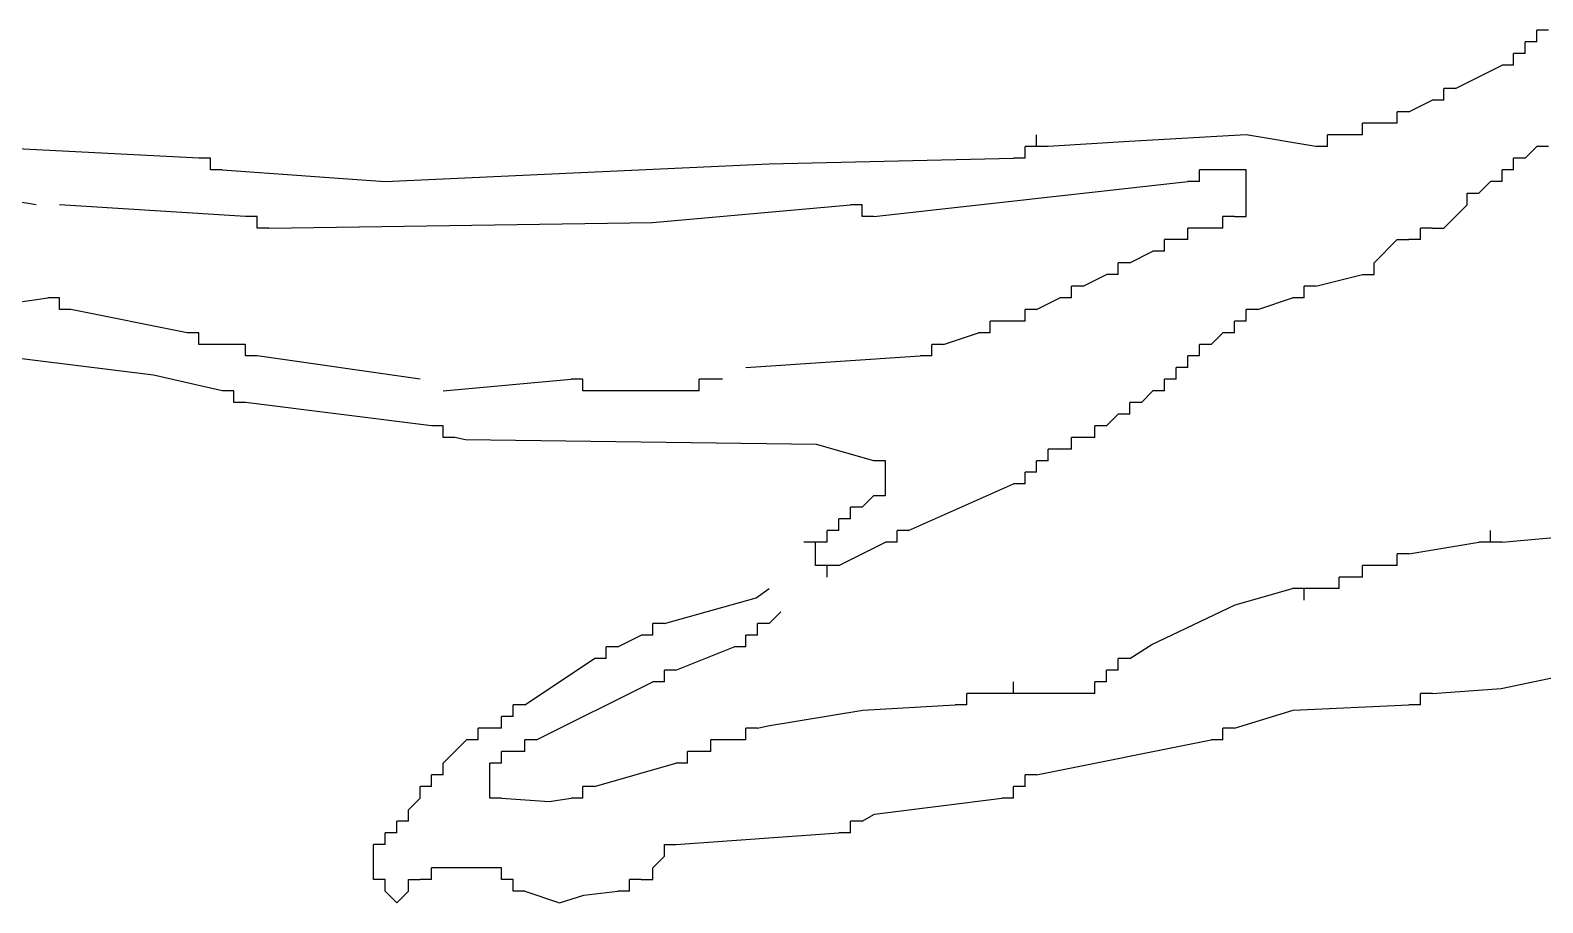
# Model space of a CAD drawing. Header units: metres. Extents: x -4.5 to 4.5, y -4.5 to 4.5.
# Drawn here: x 0.608 to 1.962, y -3.009 to -2.228 of the extents above; entities that cross this region are included whole.
import ezdxf

# ---------------------------------------------------------------- set-up
doc = ezdxf.new("R2010")
doc.units = ezdxf.units.M

msp = doc.modelspace()

# ---------------------------------------------------------------- linework, layer by layer
at = {"layer": '1', "color": 3}
for p, q in [((1.967349, -2.227821), (1.956932, -2.227821)), ((1.956932, -2.238238), (1.956932, -2.227821)), ((1.956932, -2.238238), (1.946516, -2.238238)), ((1.946516, -2.248654), (1.946516, -2.238238)), ((1.884016, -2.279904), (1.925682, -2.259071)), ((1.936099, -2.259071), (1.925682, -2.259071)), ((1.946516, -2.248654), (1.936099, -2.248654)), ((1.936099, -2.259071), (1.936099, -2.248654)), ((1.884016, -2.279904), (1.873599, -2.279904)), ((1.873599, -2.290321), (1.873599, -2.279904)), ((1.842349, -2.300738), (1.831932, -2.300738)), ((1.831932, -2.311154), (1.831932, -2.300738)), ((1.842349, -2.300738), (1.863182, -2.290321)), ((1.873599, -2.290321), (1.863182, -2.290321)), ((1.811099, -2.311154), (1.800682, -2.311154)), ((1.800682, -2.321571), (1.800682, -2.311154)), ((1.821516, -2.311154), (1.811099, -2.311154)), ((1.831932, -2.311154), (1.821516, -2.311154)), ((0.759016, -2.342404), (0.457191, -2.327067)), ((1.509016, -2.331988), (1.509016, -2.321571)), ((1.591788, -2.3275), (1.519432, -2.331988)), ((1.696516, -2.321571), (1.591788, -2.3275)), ((1.759016, -2.331988), (1.696516, -2.321571)), ((1.779849, -2.321571), (1.769432, -2.321571)), ((1.769432, -2.331988), (1.769432, -2.321571)), ((1.790266, -2.321571), (1.779849, -2.321571)), ((1.800682, -2.321571), (1.790266, -2.321571)), ((0.769432, -2.342404), (0.759016, -2.342404)), ((0.769432, -2.352821), (0.769432, -2.342404)), ((1.269658, -2.347366), (1.488182, -2.342404)), ((1.498599, -2.342404), (1.488182, -2.342404)), ((1.509016, -2.331988), (1.498599, -2.331988)), ((1.498599, -2.342404), (1.498599, -2.331988)), ((1.519432, -2.331988), (1.509016, -2.331988)), ((1.769432, -2.331988), (1.759016, -2.331988)), ((1.946516, -2.342404), (1.936099, -2.342404)), ((1.936099, -2.352821), (1.936099, -2.342404)), ((1.946516, -2.342404), (1.956932, -2.331988)), ((1.967349, -2.331988), (1.956932, -2.331988)), ((0.779849, -2.352821), (0.769432, -2.352821)), ((0.779849, -2.352821), (0.925682, -2.363238)), ((0.925682, -2.363238), (1.269658, -2.347366)), ((1.665266, -2.352821), (1.654849, -2.352821)), ((1.654849, -2.363238), (1.654849, -2.352821)), ((1.686099, -2.352821), (1.665266, -2.352821)), ((1.696516, -2.352821), (1.686099, -2.352821)), ((1.696516, -2.363238), (1.696516, -2.352821)), ((1.936099, -2.352821), (1.925682, -2.352821)), ((1.925682, -2.363238), (1.925682, -2.352821)), ((1.363182, -2.394488), (1.644432, -2.363238)), ((1.654849, -2.363238), (1.644432, -2.363238)), ((1.696516, -2.384071), (1.696516, -2.363238)), ((1.904849, -2.373654), (1.915266, -2.363238)), ((1.925682, -2.363238), (1.915266, -2.363238)), ((0.613182, -2.384071), (0.593391, -2.380946)), ((1.894432, -2.384071), (1.894432, -2.373654)), ((1.894432, -2.373654), (1.904849, -2.373654)), ((0.800682, -2.394488), (0.634016, -2.384071)), ((0.811099, -2.394488), (0.800682, -2.394488)), ((0.811099, -2.404904), (0.811099, -2.394488)), ((1.165117, -2.399854), (1.342349, -2.384071)), ((1.352766, -2.384071), (1.342349, -2.384071)), ((1.352766, -2.394488), (1.352766, -2.384071)), ((1.363182, -2.394488), (1.352766, -2.394488)), ((1.686099, -2.394488), (1.675682, -2.394488)), ((1.675682, -2.404904), (1.675682, -2.394488)), ((1.686099, -2.394488), (1.696516, -2.394488)), ((1.696516, -2.394488), (1.696516, -2.384071)), ((1.873599, -2.404904), (1.894432, -2.384071)), ((0.821516, -2.404904), (0.811099, -2.404904)), ((0.821516, -2.404904), (1.165117, -2.399854)), ((1.654849, -2.404904), (1.644432, -2.404904)), ((1.644432, -2.415321), (1.644432, -2.404904)), ((1.665266, -2.404904), (1.654849, -2.404904)), ((1.675682, -2.404904), (1.665266, -2.404904)), ((1.863182, -2.404904), (1.852766, -2.404904)), ((1.852766, -2.415321), (1.852766, -2.404904)), ((1.863182, -2.404904), (1.873599, -2.404904)), ((1.634016, -2.415321), (1.623599, -2.415321)), ((1.623599, -2.425738), (1.623599, -2.415321)), ((1.644432, -2.415321), (1.634016, -2.415321)), ((1.811099, -2.436154), (1.831932, -2.415321)), ((1.831932, -2.415321), (1.842349, -2.415321)), ((1.852766, -2.415321), (1.842349, -2.415321)), ((1.592349, -2.436154), (1.581932, -2.436154)), ((1.581932, -2.446571), (1.581932, -2.436154)), ((1.592349, -2.436154), (1.613182, -2.425738)), ((1.623599, -2.425738), (1.613182, -2.425738)), ((1.811099, -2.446571), (1.811099, -2.436154)), ((1.550682, -2.456988), (1.571516, -2.446571)), ((1.581932, -2.446571), (1.571516, -2.446571)), ((1.759016, -2.456988), (1.800682, -2.446571)), ((1.800682, -2.446571), (1.811099, -2.446571)), ((1.550682, -2.456988), (1.540266, -2.456988)), ((1.540266, -2.467404), (1.540266, -2.456988)), ((1.759016, -2.456988), (1.748599, -2.456988)), ((1.748599, -2.467404), (1.748599, -2.456988)), ((0.550682, -2.477821), (0.623599, -2.467404)), ((0.634016, -2.467404), (0.623599, -2.467404)), ((0.634016, -2.477821), (0.634016, -2.467404)), ((0.644432, -2.477821), (0.634016, -2.477821)), ((0.748599, -2.498654), (0.644432, -2.477821)), ((1.509016, -2.477821), (1.498599, -2.477821)), ((1.498599, -2.488238), (1.498599, -2.477821)), ((1.509016, -2.477821), (1.529849, -2.467404)), ((1.540266, -2.467404), (1.529849, -2.467404)), ((1.706932, -2.477821), (1.696516, -2.477821)), ((1.696516, -2.488238), (1.696516, -2.477821)), ((1.706932, -2.477821), (1.738182, -2.467404)), ((1.748599, -2.467404), (1.738182, -2.467404)), ((1.477766, -2.488238), (1.467349, -2.488238)), ((1.467349, -2.498654), (1.467349, -2.488238)), ((1.488182, -2.488238), (1.477766, -2.488238)), ((1.498599, -2.488238), (1.488182, -2.488238)), ((1.696516, -2.488238), (1.686099, -2.488238)), ((1.686099, -2.498654), (1.686099, -2.488238)), ((0.759016, -2.498654), (0.748599, -2.498654)), ((0.759016, -2.509071), (0.759016, -2.498654)), ((1.425682, -2.509071), (1.456932, -2.498654)), ((1.467349, -2.498654), (1.456932, -2.498654)), ((1.665266, -2.509071), (1.675682, -2.498654)), ((1.686099, -2.498654), (1.675682, -2.498654)), ((0.718268, -2.536645), (0.540661, -2.514746)), ((0.769432, -2.509071), (0.759016, -2.509071)), ((0.790266, -2.509071), (0.769432, -2.509071)), ((0.800682, -2.509071), (0.790266, -2.509071)), ((0.800682, -2.519488), (0.800682, -2.509071)), ((1.425682, -2.509071), (1.415266, -2.509071)), ((1.415266, -2.519488), (1.415266, -2.509071)), ((1.665266, -2.509071), (1.654849, -2.509071)), ((1.654849, -2.519488), (1.654849, -2.509071)), ((0.811099, -2.519488), (0.800682, -2.519488)), ((0.956932, -2.540321), (0.811099, -2.519488)), ((1.248599, -2.529904), (1.404849, -2.519488)), ((1.415266, -2.519488), (1.404849, -2.519488)), ((1.644432, -2.529904), (1.634016, -2.529904)), ((1.634016, -2.540321), (1.634016, -2.529904)), ((1.654849, -2.519488), (1.644432, -2.519488)), ((1.644432, -2.529904), (1.644432, -2.519488)), ((0.779849, -2.550738), (0.718268, -2.536645)), ((0.977766, -2.550738), (1.092349, -2.540321)), ((1.102766, -2.540321), (1.092349, -2.540321)), ((1.102766, -2.550738), (1.102766, -2.540321)), ((1.217349, -2.540321), (1.206932, -2.540321)), ((1.206932, -2.550738), (1.206932, -2.540321)), ((1.227766, -2.540321), (1.217349, -2.540321)), ((1.634016, -2.540321), (1.623599, -2.540321)), ((1.623599, -2.550738), (1.623599, -2.540321)), ((0.790266, -2.550738), (0.779849, -2.550738)), ((0.790266, -2.561154), (0.790266, -2.550738)), ((1.113182, -2.550738), (1.102766, -2.550738)), ((1.196516, -2.550738), (1.113182, -2.550738)), ((1.206932, -2.550738), (1.196516, -2.550738)), ((1.602766, -2.561154), (1.613182, -2.550738)), ((1.623599, -2.550738), (1.613182, -2.550738)), ((0.800682, -2.561154), (0.790266, -2.561154)), ((0.967349, -2.581988), (0.800682, -2.561154)), ((1.571516, -2.581988), (1.581932, -2.571571)), ((1.592349, -2.571571), (1.581932, -2.571571)), ((1.602766, -2.561154), (1.592349, -2.561154)), ((1.592349, -2.571571), (1.592349, -2.561154)), ((0.977766, -2.581988), (0.967349, -2.581988)), ((0.977766, -2.592404), (0.977766, -2.581988)), ((1.571516, -2.581988), (1.561099, -2.581988)), ((1.561099, -2.592404), (1.561099, -2.581988)), ((0.988182, -2.592404), (0.977766, -2.592404)), ((0.997557, -2.594488), (0.988182, -2.592404)), ((1.3119, -2.598815), (0.997557, -2.594488)), ((1.363182, -2.613238), (1.3119, -2.598815)), ((1.550682, -2.592404), (1.540266, -2.592404)), ((1.540266, -2.602821), (1.540266, -2.592404)), ((1.561099, -2.592404), (1.550682, -2.592404)), ((1.373599, -2.613238), (1.363182, -2.613238)), ((1.373599, -2.623654), (1.373599, -2.613238)), ((1.519432, -2.613238), (1.509016, -2.613238)), ((1.509016, -2.623654), (1.509016, -2.613238)), ((1.529849, -2.602821), (1.519432, -2.602821)), ((1.519432, -2.613238), (1.519432, -2.602821)), ((1.540266, -2.602821), (1.529849, -2.602821)), ((1.373599, -2.634071), (1.373599, -2.623654)), ((1.509016, -2.623654), (1.498599, -2.623654)), ((1.498599, -2.634071), (1.498599, -2.623654)), ((1.373599, -2.644488), (1.373599, -2.634071)), ((1.394432, -2.675738), (1.488182, -2.634071)), ((1.498599, -2.634071), (1.488182, -2.634071)), ((1.352766, -2.654904), (1.363182, -2.644488)), ((1.363182, -2.644488), (1.373599, -2.644488)), ((1.342349, -2.665321), (1.331932, -2.665321)), ((1.331932, -2.675738), (1.331932, -2.665321)), ((1.352766, -2.654904), (1.342349, -2.654904)), ((1.342349, -2.665321), (1.342349, -2.654904)), ((1.331932, -2.675738), (1.321516, -2.675738)), ((1.321516, -2.686154), (1.321516, -2.675738)), ((1.394432, -2.675738), (1.384016, -2.675738)), ((1.384016, -2.686154), (1.384016, -2.675738)), ((1.915266, -2.686154), (1.915266, -2.675738)), ((1.925682, -2.686154), (2.040266, -2.675738)), ((1.311099, -2.686154), (1.300682, -2.686154)), ((1.321516, -2.686154), (1.311099, -2.686154)), ((1.311099, -2.696571), (1.311099, -2.686154)), ((1.331932, -2.706988), (1.373599, -2.686154)), ((1.384016, -2.686154), (1.373599, -2.686154)), ((1.842349, -2.696571), (1.904849, -2.686154)), ((1.915266, -2.686154), (1.904849, -2.686154)), ((1.925682, -2.686154), (1.915266, -2.686154)), ((1.311099, -2.706988), (1.311099, -2.696571)), ((1.321516, -2.706988), (1.311099, -2.706988)), ((1.331932, -2.706988), (1.321516, -2.706988)), ((1.321516, -2.717404), (1.321516, -2.706988)), ((1.811099, -2.706988), (1.800682, -2.706988)), ((1.800682, -2.717404), (1.800682, -2.706988)), ((1.821516, -2.706988), (1.811099, -2.706988)), ((1.831932, -2.706988), (1.821516, -2.706988)), ((1.842349, -2.696571), (1.831932, -2.696571)), ((1.831932, -2.706988), (1.831932, -2.696571)), ((1.790266, -2.717404), (1.779849, -2.717404)), ((1.779849, -2.727821), (1.779849, -2.717404)), ((1.800682, -2.717404), (1.790266, -2.717404)), ((1.257974, -2.736154), (1.269432, -2.727821)), ((1.6869, -2.742244), (1.738182, -2.727821)), ((1.748599, -2.727821), (1.738182, -2.727821)), ((1.759016, -2.727821), (1.748599, -2.727821)), ((1.748599, -2.738238), (1.748599, -2.727821)), ((1.769432, -2.727821), (1.759016, -2.727821)), ((1.779849, -2.727821), (1.769432, -2.727821)), ((1.175682, -2.759071), (1.257974, -2.736154)), ((1.269432, -2.759071), (1.279849, -2.748654)), ((1.612141, -2.777821), (1.6869, -2.742244)), ((1.175682, -2.759071), (1.165266, -2.759071)), ((1.165266, -2.769488), (1.165266, -2.759071)), ((1.269432, -2.759071), (1.259016, -2.759071)), ((1.259016, -2.769488), (1.259016, -2.759071)), ((1.134016, -2.779904), (1.154849, -2.769488)), ((1.165266, -2.769488), (1.154849, -2.769488)), ((1.259016, -2.769488), (1.248599, -2.769488)), ((1.248599, -2.779904), (1.248599, -2.769488)), ((1.925057, -2.817196), (2.164224, -2.767404)), ((1.134016, -2.779904), (1.123599, -2.779904)), ((1.123599, -2.790321), (1.123599, -2.779904)), ((1.186099, -2.800738), (1.238182, -2.779904)), ((1.248599, -2.779904), (1.238182, -2.779904)), ((1.592349, -2.790321), (1.612141, -2.777821)), ((1.050682, -2.831988), (1.113182, -2.790321)), ((1.123599, -2.790321), (1.113182, -2.790321)), ((1.186099, -2.800738), (1.175682, -2.800738)), ((1.175682, -2.811154), (1.175682, -2.800738)), ((1.581932, -2.800738), (1.571516, -2.800738)), ((1.571516, -2.811154), (1.571516, -2.800738)), ((1.592349, -2.790321), (1.581932, -2.790321)), ((1.581932, -2.800738), (1.581932, -2.790321)), ((1.061099, -2.863238), (1.165266, -2.811154)), ((1.175682, -2.811154), (1.165266, -2.811154)), ((1.488182, -2.821571), (1.488182, -2.811154)), ((1.571516, -2.811154), (1.561099, -2.811154)), ((1.561099, -2.821571), (1.561099, -2.811154)), ((1.456932, -2.821571), (1.446516, -2.821571)), ((1.446516, -2.831988), (1.446516, -2.821571)), ((1.477766, -2.821571), (1.456932, -2.821571)), ((1.488182, -2.821571), (1.477766, -2.821571)), ((1.498599, -2.821571), (1.488182, -2.821571)), ((1.550682, -2.821571), (1.498599, -2.821571)), ((1.561099, -2.821571), (1.550682, -2.821571)), ((1.863182, -2.821571), (1.852766, -2.821571)), ((1.852766, -2.831988), (1.852766, -2.821571)), ((1.863182, -2.821571), (1.925057, -2.817196)), ((1.040266, -2.842404), (1.029849, -2.842404)), ((1.029849, -2.852821), (1.029849, -2.842404)), ((1.050682, -2.831988), (1.040266, -2.831988)), ((1.040266, -2.842404), (1.040266, -2.831988)), ((1.268391, -2.850738), (1.353274, -2.836561)), ((1.353274, -2.836561), (1.436099, -2.831988)), ((1.446516, -2.831988), (1.436099, -2.831988)), ((1.686099, -2.852821), (1.738609, -2.836684)), ((1.738609, -2.836684), (1.842349, -2.831988)), ((1.852766, -2.831988), (1.842349, -2.831988)), ((1.019432, -2.852821), (1.009016, -2.852821)), ((1.009016, -2.863238), (1.009016, -2.852821)), ((1.029849, -2.852821), (1.019432, -2.852821)), ((1.259016, -2.852821), (1.248599, -2.852821)), ((1.248599, -2.863238), (1.248599, -2.852821)), ((1.259016, -2.852821), (1.268391, -2.850738)), ((1.686099, -2.852821), (1.675682, -2.852821)), ((1.675682, -2.863238), (1.675682, -2.852821)), ((0.977766, -2.884071), (0.998599, -2.863238)), ((1.009016, -2.863238), (0.998599, -2.863238)), ((1.061099, -2.863238), (1.050682, -2.863238)), ((1.050682, -2.873654), (1.050682, -2.863238)), ((1.227766, -2.863238), (1.217349, -2.863238)), ((1.217349, -2.873654), (1.217349, -2.863238)), ((1.238182, -2.863238), (1.227766, -2.863238)), ((1.248599, -2.863238), (1.238182, -2.863238)), ((1.509016, -2.894488), (1.665266, -2.863238)), ((1.675682, -2.863238), (1.665266, -2.863238)), ((0.977766, -2.894488), (0.977766, -2.884071)), ((1.029849, -2.884071), (1.019432, -2.884071)), ((1.019432, -2.894488), (1.019432, -2.884071)), ((1.040266, -2.873654), (1.029849, -2.873654)), ((1.029849, -2.884071), (1.029849, -2.873654)), ((1.050682, -2.873654), (1.040266, -2.873654)), ((1.113182, -2.904904), (1.186099, -2.884071)), ((1.196516, -2.884071), (1.186099, -2.884071)), ((1.206932, -2.873654), (1.196516, -2.873654)), ((1.196516, -2.884071), (1.196516, -2.873654)), ((1.217349, -2.873654), (1.206932, -2.873654)), ((0.977766, -2.894488), (0.967349, -2.894488)), ((0.967349, -2.904904), (0.967349, -2.894488)), ((1.019432, -2.904904), (1.019432, -2.894488)), ((1.509016, -2.894488), (1.498599, -2.894488)), ((1.498599, -2.904904), (1.498599, -2.894488)), ((0.967349, -2.904904), (0.956932, -2.904904)), ((0.956932, -2.915321), (0.956932, -2.904904)), ((1.019432, -2.915321), (1.019432, -2.904904)), ((1.113182, -2.904904), (1.102766, -2.904904)), ((1.102766, -2.915321), (1.102766, -2.904904)), ((1.498599, -2.904904), (1.488182, -2.904904)), ((1.488182, -2.915321), (1.488182, -2.904904)), ((0.946516, -2.925738), (0.956932, -2.915321)), ((1.029849, -2.915321), (1.019432, -2.915321)), ((1.029849, -2.915321), (1.072557, -2.918446)), ((1.072557, -2.918446), (1.092349, -2.915321)), ((1.102766, -2.915321), (1.092349, -2.915321)), ((1.363984, -2.929744), (1.477766, -2.915321)), ((1.488182, -2.915321), (1.477766, -2.915321)), ((0.946516, -2.936154), (0.936099, -2.936154)), ((0.936099, -2.946571), (0.936099, -2.936154)), ((0.946516, -2.936154), (0.946516, -2.925738)), ((1.352766, -2.936154), (1.342349, -2.936154)), ((1.342349, -2.946571), (1.342349, -2.936154)), ((1.352766, -2.936154), (1.363984, -2.929744)), ((0.936099, -2.946571), (0.925682, -2.946571)), ((0.925682, -2.956988), (0.925682, -2.946571)), ((1.186099, -2.956988), (1.331932, -2.946571)), ((1.342349, -2.946571), (1.331932, -2.946571)), ((0.925682, -2.956988), (0.915266, -2.956988)), ((0.915266, -2.967404), (0.915266, -2.956988)), ((1.175682, -2.967404), (1.175682, -2.956988)), ((1.175682, -2.956988), (1.186099, -2.956988)), ((0.915266, -2.977821), (0.915266, -2.967404)), ((0.915266, -2.988238), (0.915266, -2.977821)), ((0.977766, -2.977821), (0.967349, -2.977821)), ((0.967349, -2.988238), (0.967349, -2.977821)), ((1.019432, -2.977821), (0.977766, -2.977821)), ((1.029849, -2.977821), (1.019432, -2.977821)), ((1.029849, -2.988238), (1.029849, -2.977821)), ((1.165266, -2.977821), (1.175682, -2.967404)), ((1.165266, -2.988238), (1.165266, -2.977821)), ((0.925682, -2.988238), (0.915266, -2.988238)), ((0.925682, -2.998654), (0.925682, -2.988238)), ((0.946516, -2.998654), (0.946516, -2.988238)), ((0.946516, -2.988238), (0.956932, -2.988238)), ((0.967349, -2.988238), (0.956932, -2.988238)), ((1.040266, -2.988238), (1.029849, -2.988238)), ((1.040266, -2.998654), (1.040266, -2.988238)), ((1.154849, -2.988238), (1.144432, -2.988238)), ((1.144432, -2.998654), (1.144432, -2.988238)), ((1.154849, -2.988238), (1.165266, -2.988238)), ((0.925682, -2.998654), (0.936099, -3.009071)), ((0.936099, -3.009071), (0.946516, -2.998654)), ((1.050682, -2.998654), (1.040266, -2.998654)), ((1.050682, -2.998654), (1.081932, -3.009071)), ((1.081932, -3.009071), (1.103685, -3.002331)), ((1.103685, -3.002331), (1.134016, -2.998654)), ((1.144432, -2.998654), (1.134016, -2.998654))]:
    msp.add_line(p, q, dxfattribs=at)

doc.saveas('drawing.dxf')
